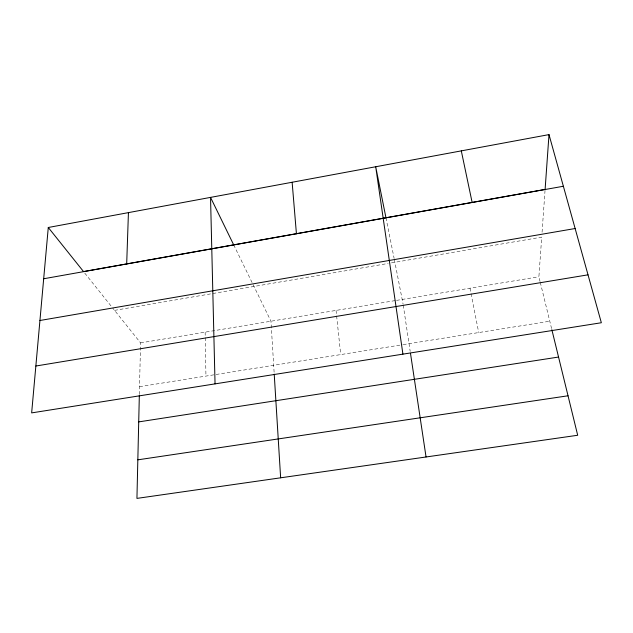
<?xml version="1.0" encoding="UTF-8"?>
<svg xmlns="http://www.w3.org/2000/svg" width="633" height="633" viewBox="0 0 633 633"><rect width="100%" height="100%" fill="white"/><g stroke="black" fill="none" stroke-linecap="round" stroke-linejoin="round"><path stroke-width="0.47" stroke-dasharray="3.17 2.37" d="M139.355 394.509L140.558 342.88L112.729 308.081M540.052 281.479L538.897 276.748L541.713 237.122L389.145 263.281M542.062 232.256L545.037 190.391M114.557 310.36L388.187 263.447M140.558 342.88L395.554 300.54M396.535 300.382L538.897 276.748M139.537 386.692L402.2 344.771M403.174 344.613L549.776 321.216M84.751 273.1L112.12 307.321M233.688 244.852L270.956 321.232L274.168 373.154M540.289 282.421L551.628 328.756M385.956 217.752L394.137 258.422M394.335 259.388L403.11 304.22M469.987 288.189L478.714 332.554M403.253 305.185L410.192 351.386M336.052 310.423L340.704 354.583M205.139 332.159L205.954 376.089"/><path stroke-width="0.95" d="M139.331 395.49L136.934 498.393L577.692 435.259L551.857 329.706M126.687 263.985L128.436 212.625M549.001 134.607L545.108 189.417L83.532 271.573L48.282 227.492L549.001 134.607L601.35 322.743L31.65 412.898L48.282 227.492M43.685 278.757L563.37 186.26M39.934 320.496L575.136 228.521M35.852 366.024L588.017 274.833M138.714 421.895L558.551 357.052M137.836 459.835L568.03 395.783M233.688 244.852L210.536 197.393L215.046 383.875M461.299 150.876L472.147 202.497M385.956 217.752L375.701 166.756L402.92 354.14M410.485 353.309L426.049 456.979M292.137 182.257L296.426 233.775M274.224 374.135L280.641 477.804"/></g></svg>
